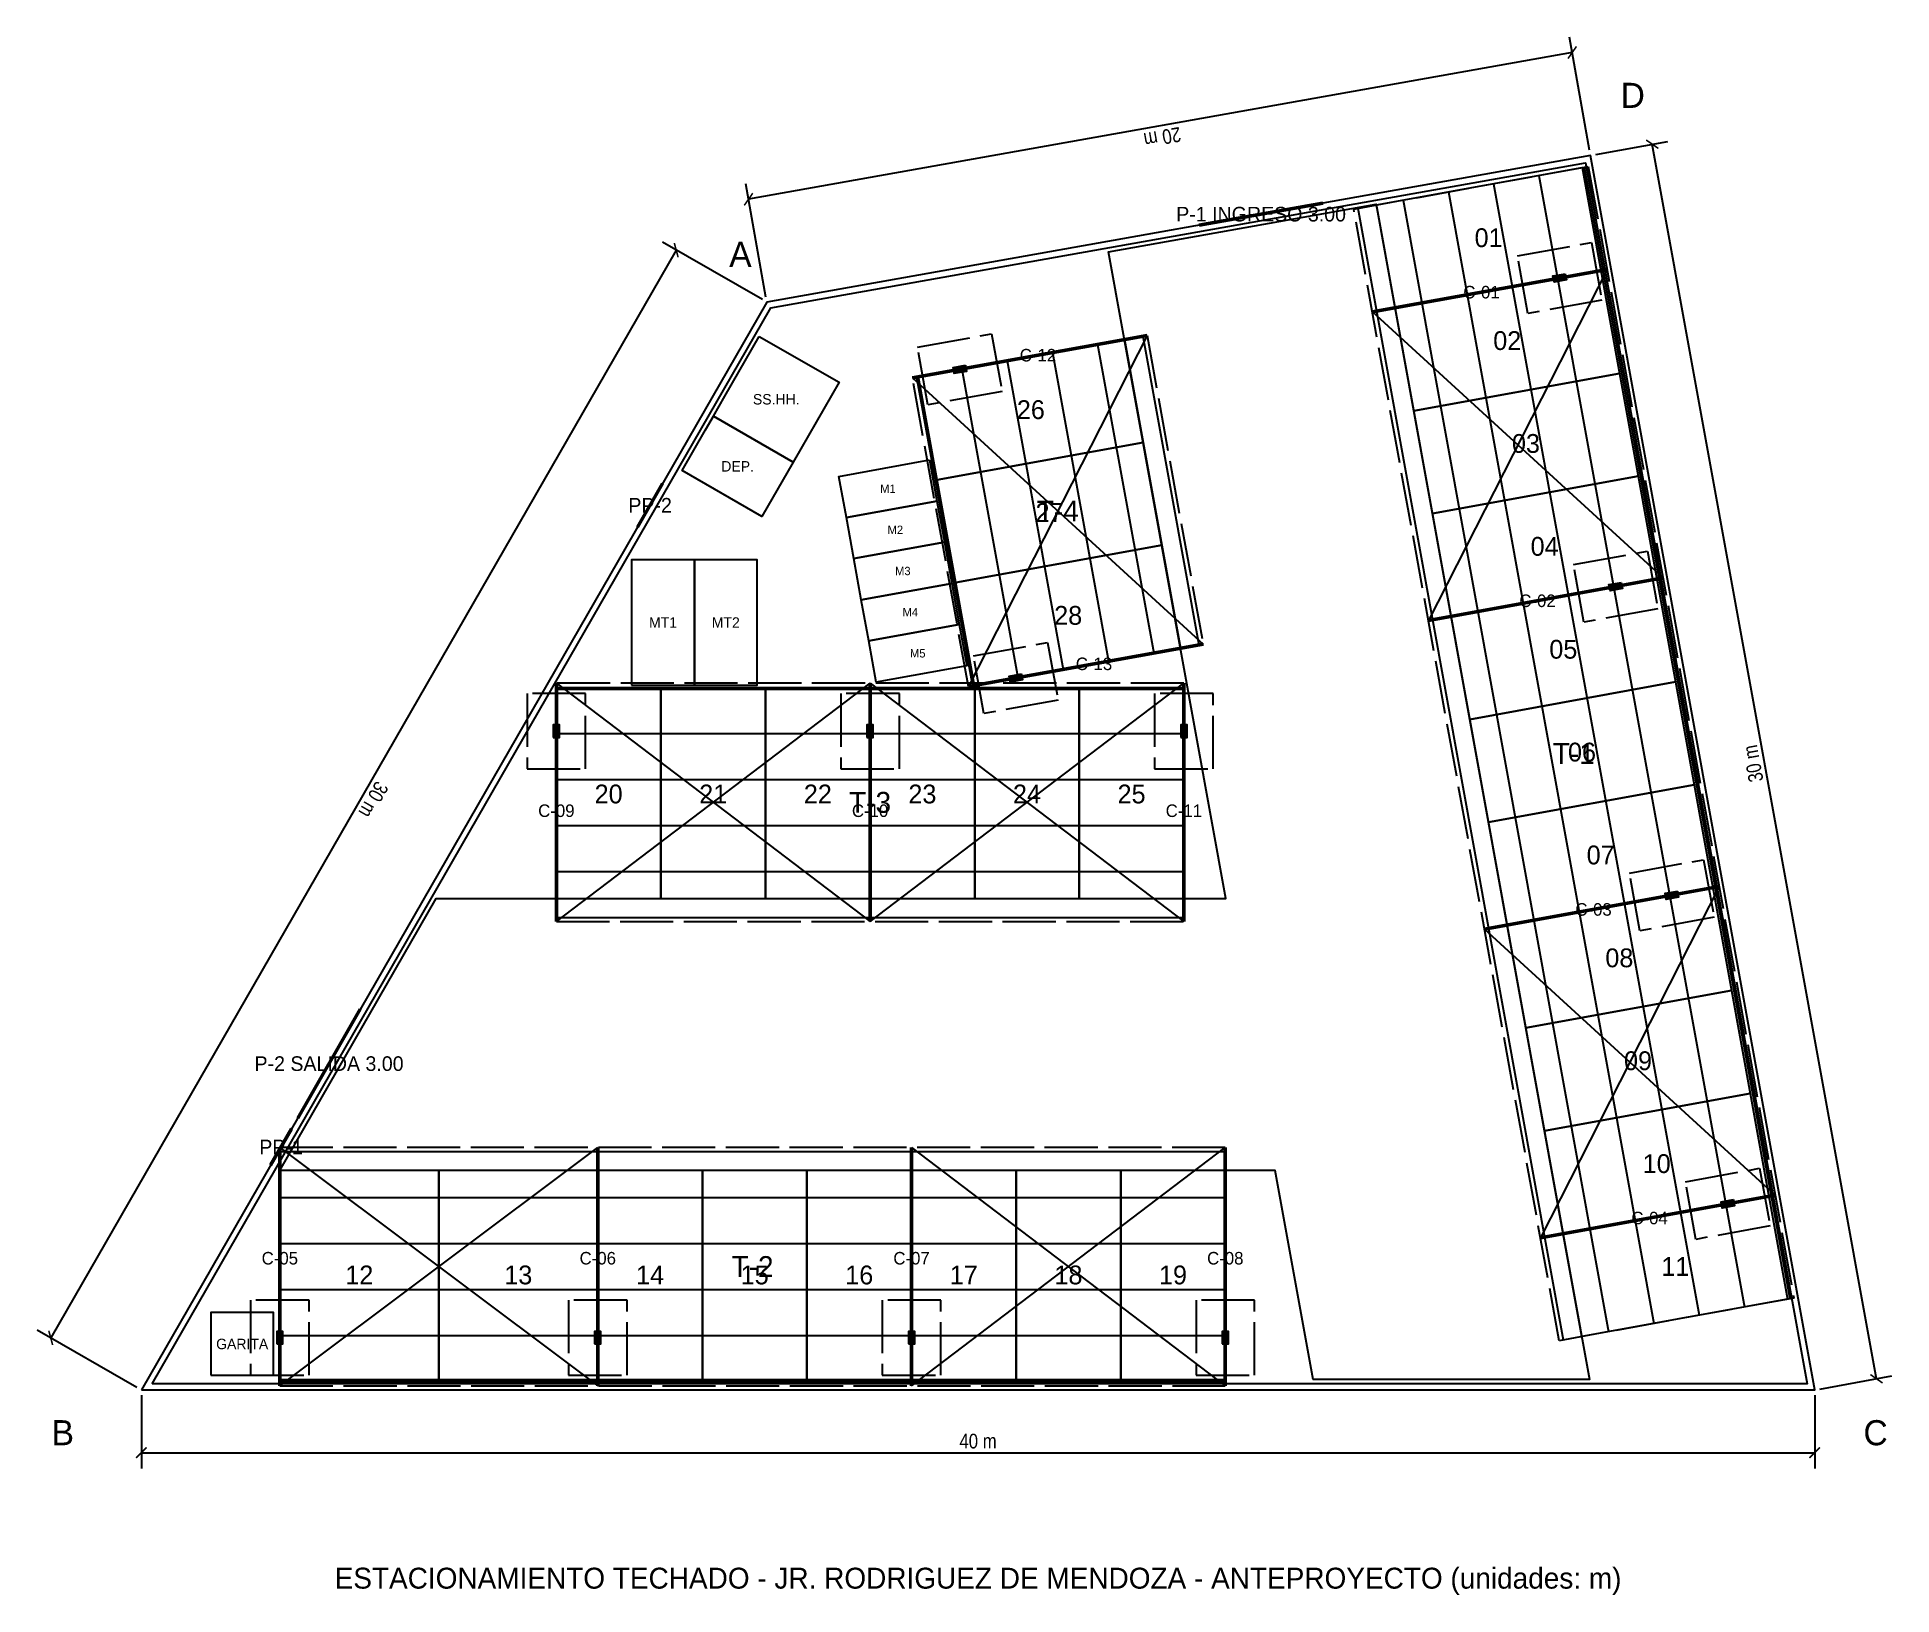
# Model space of a CAD drawing. Header units: metres. Extents: x -2.5 to 41.8, y -4.9 to 32.3.
import ezdxf
from ezdxf.enums import TextEntityAlignment as Align

# ---------------------------------------------------------------- set-up
doc = ezdxf.new("R2010")
doc.units = ezdxf.units.M
doc.linetypes.add('DASHED', pattern=[1.524, 1.27, -0.254])
for name, color, linetype in [('A-CERCO', 8, 'CONTINUOUS'), ('A-CIRCULACION', 4, 'CONTINUOUS'), ('A-COTAS', 1, 'CONTINUOUS'), ('A-LIMITE', 7, 'CONTINUOUS'), ('A-MOTOS', 30, 'CONTINUOUS'), ('A-NUMERACION', 2, 'CONTINUOUS'), ('A-PLAZAS', 7, 'CONTINUOUS'), ('A-PLAZAS-ACC', 5, 'CONTINUOUS'), ('A-PORTONES', 3, 'CONTINUOUS'), ('A-SERVICIOS', 6, 'CONTINUOUS'), ('A-TEXTOS', 7, 'CONTINUOUS'), ('S-ARRIOSTRES', 1, 'CONTINUOUS'), ('S-COLUMNAS', 1, 'CONTINUOUS'), ('S-CORREAS', 4, 'CONTINUOUS'), ('S-TECHOS', 5, 'DASHED'), ('S-VIGAS', 6, 'CONTINUOUS'), ('S-ZAPATAS', 8, 'DASHED')]:
    doc.layers.add(name, color=color, linetype=linetype)
doc.styles.add('OpenSansCondensed-Light', font='OpenSansCondensed-Light.ttf')
doc.dimstyles.new('EZDXF', dxfattribs={"dimtxt": 0.25, "dimasz": 0.175, "dimexe": 0.375, "dimexo": 0.125, "dimgap": 0.1, "dimtad": 1, "dimlfac": 100, "dimzin": 12, "dimdsep": 46, "dimtxsty": 'OpenSansCondensed-Light', "dimblk": 'ARCHTICK', "dimcen": 2.5, "dimazin": 3, "dimtfac": 0.5, "dimtmove": 2, "dimatfit": 3})

# ---------------------------------------------------------------- blocks, each defined once
blk = doc.blocks.new('_ARCHTICK')
at = {"color": 0, "linetype": 'BYBLOCK', "const_width": 0.15}
blk.add_lwpolyline([(-0.5, -0.5), (0.5, 0.5)], dxfattribs=at)

msp = doc.modelspace()

# ---------------------------------------------------------------- hatches: boundary and pattern name
at = {"layer": 'S-COLUMNAS'}
for points in [[(34.037, 26.689), (34.064, 26.542), (33.769, 26.488), (33.742, 26.636), (34.037, 26.689)], [(19.697, 24.503), (19.724, 24.355), (19.429, 24.302), (19.402, 24.449), (19.697, 24.503)], [(35.377, 19.31), (35.404, 19.162), (35.108, 19.109), (35.082, 19.256), (35.377, 19.31)], [(21.037, 17.123), (21.064, 16.976), (20.768, 16.922), (20.742, 17.07), (21.037, 17.123)], [(9.845, 15.6), (9.995, 15.6), (9.995, 15.9), (9.845, 15.9), (9.845, 15.6)], [(17.345, 15.6), (17.495, 15.6), (17.495, 15.9), (17.345, 15.9), (17.345, 15.6)], [(24.845, 15.6), (24.995, 15.6), (24.995, 15.9), (24.845, 15.9), (24.845, 15.6)], [(36.716, 11.93), (36.743, 11.783), (36.448, 11.729), (36.421, 11.877), (36.716, 11.93)], [(38.056, 4.551), (38.083, 4.403), (37.788, 4.35), (37.761, 4.497), (38.056, 4.551)], [(3.235, 1.1), (3.385, 1.1), (3.385, 1.4), (3.235, 1.4), (3.235, 1.1)], [(10.835, 1.1), (10.985, 1.1), (10.985, 1.4), (10.835, 1.4), (10.835, 1.1)], [(18.335, 1.1), (18.485, 1.1), (18.485, 1.4), (18.335, 1.4), (18.335, 1.1)], [(25.835, 1.1), (25.985, 1.1), (25.985, 1.4), (25.835, 1.4), (25.835, 1.1)]]:
    msp.add_hatch(color=1, dxfattribs=at).paths.add_polyline_path(points)

# ---------------------------------------------------------------- linework, layer by layer
at = {"layer": 'A-CERCO'}
msp.add_lwpolyline([(0.259, 0.15), (15.047, 25.873), (34.521, 29.344), (39.82, 0.15), (0.259, 0.15)], close=True, dxfattribs=at)
at = {"layer": 'A-CIRCULACION'}
msp.add_lwpolyline([(3.307, 5.25), (7.043, 11.75), (25.925, 11.75), (23.119, 27.21), (29.518, 28.35), (34.619, 0.25), (28.013, 0.25), (27.105, 5.25), (3.307, 5.25)], close=True, dxfattribs=at)
at = {"layer": 'A-LIMITE'}
msp.add_lwpolyline([(0, 0), (40, 0), (34.642, 29.518), (14.952, 26.008), (0, 0)], close=True, dxfattribs=at)
at = {"layer": 'A-MOTOS'}
for points in [[(18.838, 22.238), (19.017, 21.254), (16.852, 20.861), (16.673, 21.845), (18.838, 22.238)], [(19.017, 21.254), (19.195, 20.27), (17.03, 19.877), (16.852, 20.861), (19.017, 21.254)], [(19.195, 20.27), (19.374, 19.286), (17.209, 18.893), (17.03, 19.877), (19.195, 20.27)], [(11.72, 16.85), (13.22, 16.85), (13.22, 19.85), (11.72, 19.85), (11.72, 16.85)], [(13.22, 16.85), (14.72, 16.85), (14.72, 19.85), (13.22, 19.85), (13.22, 16.85)], [(19.374, 19.286), (19.552, 18.302), (17.388, 17.909), (17.209, 18.893), (19.374, 19.286)], [(19.552, 18.302), (19.731, 17.318), (17.566, 16.925), (17.388, 17.909), (19.552, 18.302)]]:
    msp.add_lwpolyline(points, close=True, dxfattribs=at)
at = {"layer": 'A-PLAZAS'}
for points in [[(34.44, 29.227), (34.887, 26.767), (29.967, 25.874), (29.521, 28.334), (34.44, 29.227)], [(34.887, 26.767), (35.334, 24.307), (30.414, 23.414), (29.967, 25.874), (34.887, 26.767)], [(23.499, 25.117), (23.945, 22.657), (19.026, 21.764), (18.579, 24.224), (23.499, 25.117)], [(35.334, 24.307), (35.78, 21.848), (30.86, 20.955), (30.414, 23.414), (35.334, 24.307)], [(23.945, 22.657), (24.392, 20.197), (19.472, 19.304), (19.026, 21.764), (23.945, 22.657)], [(35.78, 21.848), (36.227, 19.388), (31.307, 18.495), (30.86, 20.955), (35.78, 21.848)], [(24.392, 20.197), (24.838, 17.737), (19.919, 16.844), (19.472, 19.304), (24.392, 20.197)], [(36.227, 19.388), (36.673, 16.928), (31.753, 16.035), (31.307, 18.495), (36.227, 19.388)], [(36.673, 16.928), (37.12, 14.468), (32.2, 13.575), (31.753, 16.035), (36.673, 16.928)], [(9.92, 11.75), (12.42, 11.75), (12.42, 16.75), (9.92, 16.75), (9.92, 11.75)], [(12.42, 11.75), (14.92, 11.75), (14.92, 16.75), (12.42, 16.75), (12.42, 11.75)], [(14.92, 11.75), (17.42, 11.75), (17.42, 16.75), (14.92, 16.75), (14.92, 11.75)], [(17.42, 11.75), (19.92, 11.75), (19.92, 16.75), (17.42, 16.75), (17.42, 11.75)], [(19.92, 11.75), (22.42, 11.75), (22.42, 16.75), (19.92, 16.75), (19.92, 11.75)], [(22.42, 11.75), (24.92, 11.75), (24.92, 16.75), (22.42, 16.75), (22.42, 11.75)], [(37.12, 14.468), (37.566, 12.008), (32.646, 11.115), (32.2, 13.575), (37.12, 14.468)], [(37.566, 12.008), (38.013, 9.549), (33.093, 8.656), (32.646, 11.115), (37.566, 12.008)], [(38.013, 9.549), (38.459, 7.089), (33.54, 6.196), (33.093, 8.656), (38.013, 9.549)], [(38.459, 7.089), (38.906, 4.629), (33.986, 3.736), (33.54, 6.196), (38.459, 7.089)], [(10.91, 0.25), (13.41, 0.25), (13.41, 5.25), (10.91, 5.25), (10.91, 0.25)], [(13.41, 0.25), (15.91, 0.25), (15.91, 5.25), (13.41, 5.25), (13.41, 0.25)], [(15.91, 0.25), (18.41, 0.25), (18.41, 5.25), (15.91, 5.25), (15.91, 0.25)], [(18.41, 0.25), (20.91, 0.25), (20.91, 5.25), (18.41, 5.25), (18.41, 0.25)], [(20.91, 0.25), (23.41, 0.25), (23.41, 5.25), (20.91, 5.25), (20.91, 0.25)], [(23.41, 0.25), (25.91, 0.25), (25.91, 5.25), (23.41, 5.25), (23.41, 0.25)], [(38.906, 4.629), (39.352, 2.169), (34.433, 1.276), (33.986, 3.736), (38.906, 4.629)]]:
    msp.add_lwpolyline(points, close=True, dxfattribs=at)
at = {"layer": 'A-PLAZAS-ACC'}
for points in [[(3.31, 0.25), (7.11, 0.25), (7.11, 5.25), (3.31, 5.25), (3.31, 0.25)], [(7.11, 0.25), (10.91, 0.25), (10.91, 5.25), (7.11, 5.25), (7.11, 0.25)]]:
    msp.add_lwpolyline(points, close=True, dxfattribs=at)
at = {"layer": 'A-PORTONES', "lineweight": 50}
for p, q in [((28.243, 28.377), (25.289, 27.851)), ((12.46, 21.674), (11.862, 20.633)), ((3.738, 6.502), (5.233, 9.103)), ((3.09, 5.375), (3.589, 6.242))]:
    msp.add_line(p, q, dxfattribs=at)
at = {"layer": 'A-SERVICIOS'}
for points in [[(14.77, 25.19), (16.677, 24.094), (15.581, 22.186), (13.674, 23.283), (13.95, 23.763), (14.77, 25.19)], [(13.674, 23.283), (15.581, 22.186), (14.833, 20.886), (12.926, 21.983), (13.487, 22.958), (13.674, 23.283)], [(1.66, 0.35), (3.16, 0.35), (3.16, 1.85), (1.66, 1.85), (1.66, 0.35)]]:
    msp.add_lwpolyline(points, close=True, dxfattribs=at)
at = {"layer": 'S-ARRIOSTRES'}
for p, q in [((35.035, 26.794), (30.766, 18.397)), ((29.426, 25.776), (36.374, 19.415)), ((24.04, 25.215), (19.771, 16.817)), ((18.431, 24.197), (25.379, 17.835)), ((9.92, 16.9), (17.42, 11.2)), ((9.92, 11.2), (17.42, 16.9)), ((17.42, 16.9), (24.92, 11.2)), ((17.42, 11.2), (24.92, 16.9)), ((37.714, 12.035), (33.445, 3.638)), ((32.105, 11.017), (39.053, 4.656)), ((3.31, 0.1), (10.91, 5.8)), ((3.31, 5.8), (10.91, 0.1)), ((18.41, 0.1), (25.91, 5.8)), ((18.41, 5.8), (25.91, 0.1))]:
    msp.add_line(p, q, dxfattribs=at)
at = {"layer": 'S-COLUMNAS'}
for points in [[(34.037, 26.689), (34.064, 26.542), (33.769, 26.488), (33.742, 26.636), (34.037, 26.689)], [(19.697, 24.503), (19.724, 24.355), (19.429, 24.302), (19.402, 24.449), (19.697, 24.503)], [(35.377, 19.31), (35.404, 19.162), (35.108, 19.109), (35.082, 19.256), (35.377, 19.31)], [(21.037, 17.123), (21.064, 16.976), (20.768, 16.922), (20.742, 17.07), (21.037, 17.123)], [(9.845, 15.6), (9.995, 15.6), (9.995, 15.9), (9.845, 15.9), (9.845, 15.6)], [(17.345, 15.6), (17.495, 15.6), (17.495, 15.9), (17.345, 15.9), (17.345, 15.6)], [(24.845, 15.6), (24.995, 15.6), (24.995, 15.9), (24.845, 15.9), (24.845, 15.6)], [(36.716, 11.93), (36.743, 11.783), (36.448, 11.729), (36.421, 11.877), (36.716, 11.93)], [(38.056, 4.551), (38.083, 4.403), (37.788, 4.35), (37.761, 4.497), (38.056, 4.551)], [(3.235, 1.1), (3.385, 1.1), (3.385, 1.4), (3.235, 1.4), (3.235, 1.1)], [(10.835, 1.1), (10.985, 1.1), (10.985, 1.4), (10.835, 1.4), (10.835, 1.1)], [(18.335, 1.1), (18.485, 1.1), (18.485, 1.4), (18.335, 1.4), (18.335, 1.1)], [(25.835, 1.1), (25.985, 1.1), (25.985, 1.4), (25.835, 1.4), (25.835, 1.1)]]:
    msp.add_lwpolyline(points, close=True, dxfattribs=at)
at = {"layer": 'S-CORREAS'}
for p, q in [((32.325, 28.843), (37.237, 1.785)), ((33.407, 29.039), (38.319, 1.982)), ((34.49, 29.236), (39.401, 2.178)), ((30.16, 28.45), (35.072, 1.392)), ((31.243, 28.647), (36.154, 1.589)), ((29.078, 28.254), (33.99, 1.196)), ((22.859, 25.001), (24.199, 17.621)), ((23.941, 25.197), (25.281, 17.818)), ((19.612, 24.411), (20.952, 17.032)), ((20.695, 24.608), (22.034, 17.228)), ((21.777, 24.804), (23.116, 17.425)), ((18.53, 24.215), (19.869, 16.835)), ((9.92, 16.8), (24.92, 16.8)), ((9.92, 15.7), (24.92, 15.7)), ((9.92, 14.6), (24.92, 14.6)), ((9.92, 13.5), (24.92, 13.5)), ((9.92, 12.4), (24.92, 12.4)), ((9.92, 11.3), (24.92, 11.3)), ((3.31, 5.7), (25.91, 5.7)), ((3.31, 4.6), (25.91, 4.6)), ((3.31, 3.5), (25.91, 3.5)), ((3.31, 2.4), (25.91, 2.4)), ((3.31, 1.3), (25.91, 1.3)), ((3.31, 0.2), (25.91, 0.2))]:
    msp.add_line(p, q, dxfattribs=at)
at = {"layer": 'S-TECHOS'}
for points in [[(34.588, 29.254), (39.5, 2.196), (33.891, 1.178), (28.98, 28.236), (34.588, 29.254)], [(24.04, 25.215), (25.379, 17.835), (19.771, 16.817), (18.431, 24.197), (24.04, 25.215)], [(9.92, 11.2), (24.92, 11.2), (24.92, 16.9), (9.92, 16.9), (9.92, 11.2)], [(3.31, 0.1), (25.91, 0.1), (25.91, 5.8), (3.31, 5.8), (3.31, 0.1)]]:
    msp.add_lwpolyline(points, close=True, dxfattribs=at)
at = {"layer": 'S-VIGAS', "lineweight": 50}
for p, q in [((35.035, 26.794), (29.426, 25.776)), ((18.431, 24.197), (24.04, 25.215)), ((36.374, 19.415), (30.766, 18.397)), ((19.771, 16.817), (25.379, 17.835)), ((9.92, 16.9), (9.92, 11.2)), ((17.42, 16.9), (17.42, 11.2)), ((24.92, 16.9), (24.92, 11.2)), ((37.714, 12.035), (32.105, 11.017)), ((3.31, 0.1), (3.31, 5.8)), ((10.91, 0.1), (10.91, 5.8)), ((18.41, 0.1), (18.41, 5.8)), ((25.91, 0.1), (25.91, 5.8)), ((39.053, 4.656), (33.445, 3.638))]:
    msp.add_line(p, q, dxfattribs=at)
at = {"layer": 'S-ZAPATAS'}
for points in [[(34.664, 27.438), (34.914, 26.061), (33.143, 25.739), (32.893, 27.117), (34.664, 27.438)], [(20.324, 25.252), (20.574, 23.874), (18.802, 23.553), (18.552, 24.93), (20.324, 25.252)], [(36.003, 20.059), (36.253, 18.681), (34.482, 18.36), (34.232, 19.737), (36.003, 20.059)], [(21.663, 17.872), (21.913, 16.495), (20.142, 16.173), (19.892, 17.551), (21.663, 17.872)], [(9.22, 14.85), (10.62, 14.85), (10.62, 16.65), (9.22, 16.65), (9.22, 14.85)], [(16.72, 14.85), (18.12, 14.85), (18.12, 16.65), (16.72, 16.65), (16.72, 14.85)], [(24.22, 14.85), (25.62, 14.85), (25.62, 16.65), (24.22, 16.65), (24.22, 14.85)], [(37.343, 12.679), (37.593, 11.302), (35.822, 10.98), (35.572, 12.358), (37.343, 12.679)], [(38.682, 5.3), (38.932, 3.922), (37.161, 3.601), (36.911, 4.978), (38.682, 5.3)], [(2.61, 0.35), (4.01, 0.35), (4.01, 2.15), (2.61, 2.15), (2.61, 0.35)], [(10.21, 0.35), (11.61, 0.35), (11.61, 2.15), (10.21, 2.15), (10.21, 0.35)], [(17.71, 0.35), (19.11, 0.35), (19.11, 2.15), (17.71, 2.15), (17.71, 0.35)], [(25.21, 0.35), (26.61, 0.35), (26.61, 2.15), (25.21, 2.15), (25.21, 0.35)]]:
    msp.add_lwpolyline(points, close=True, dxfattribs=at)

# ---------------------------------------------------------------- texts
at = {"layer": 'A-MOTOS'}
for s, height, p in [('M1', 0.2, (17.845, 21.549)), ('M2', 0.2, (18.023, 20.566)), ('M3', 0.2, (18.202, 19.582)), ('M4', 0.2, (18.381, 18.598)), ('MT1', 0.25, (12.47, 18.35)), ('MT2', 0.25, (13.97, 18.35)), ('M5', 0.2, (18.559, 17.614))]:
    msp.add_text(s, height=height, dxfattribs=at).set_placement(p, align=Align.MIDDLE_CENTER)
at = {"layer": 'A-NUMERACION'}
for s, p in [('01', (32.204, 27.551)), ('02', (32.65, 25.091)), ('26', (21.262, 23.44)), ('03', (33.097, 22.631)), ('27', (21.709, 20.98)), ('04', (33.543, 20.171)), ('28', (22.155, 18.521)), ('05', (33.99, 17.711)), ('06', (34.437, 15.252)), ('20', (11.17, 14.25)), ('21', (13.67, 14.25)), ('22', (16.17, 14.25)), ('23', (18.67, 14.25)), ('24', (21.17, 14.25)), ('25', (23.67, 14.25)), ('07', (34.883, 12.792)), ('08', (35.33, 10.332)), ('09', (35.776, 7.872)), ('10', (36.223, 5.412)), ('11', (36.669, 2.953)), ('12', (5.21, 2.75)), ('13', (9.01, 2.75)), ('14', (12.16, 2.75)), ('15', (14.66, 2.75)), ('16', (17.16, 2.75)), ('17', (19.66, 2.75)), ('18', (22.16, 2.75)), ('19', (24.66, 2.75))]:
    msp.add_text(s, height=0.45, dxfattribs=at).set_placement(p, align=Align.MIDDLE_CENTER)
at = {"layer": 'A-PORTONES'}
for s, p in [('P-1 INGRESO 3.00', (26.766, 28.114)), ('PP-2', (12.161, 21.153)), ('P-2 SALIDA 3.00', (4.486, 7.803)), ('PP-1', (3.339, 5.809))]:
    msp.add_text(s, height=0.35, dxfattribs=at).set_placement(p, align=Align.MIDDLE_CENTER)
at = {"layer": 'A-SERVICIOS'}
for s, p in [('SS.HH.', (15.176, 23.688)), ('DEP.', (14.253, 22.084)), ('GARITA', (2.41, 1.1))]:
    msp.add_text(s, height=0.25, dxfattribs=at).set_placement(p, align=Align.MIDDLE_CENTER)
at = {"layer": 'A-TEXTOS'}
for s, height, p in [('D', 0.6, (35.65, 30.955)), ('A', 0.6, (14.32, 27.153)), ('B', 0.6, (-1.878, -1.022)), ('C', 0.6, (41.455, -1.022)), ('ESTACIONAMIENTO TECHADO - JR. RODRIGUEZ DE MENDOZA - ANTEPROYECTO (unidades: m)', 0.5, (20, -4.5))]:
    msp.add_text(s, height=height, dxfattribs=at).set_placement(p, align=Align.MIDDLE_CENTER)
at = {"layer": 'S-COLUMNAS'}
for s, p in [('C-01', (32.034, 26.249)), ('C-12', (21.432, 24.742)), ('C-02', (33.373, 18.87)), ('C-13', (22.772, 17.362)), ('C-09', (9.92, 13.85)), ('C-10', (17.42, 13.85)), ('C-11', (24.92, 13.85)), ('C-03', (34.713, 11.49)), ('C-04', (36.052, 4.111)), ('C-05', (3.31, 3.15)), ('C-06', (10.91, 3.15)), ('C-07', (18.41, 3.15)), ('C-08', (25.91, 3.15))]:
    msp.add_text(s, height=0.3, dxfattribs=at).set_placement(p, align=Align.MIDDLE_CENTER)
at = {"layer": 'S-TECHOS'}
for s, p in [('T-4', (21.905, 21.016)), ('T-1', (34.24, 15.216)), ('T-3', (17.42, 14.05)), ('T-2', (14.61, 2.95))]:
    msp.add_text(s, height=0.5, dxfattribs=at).set_placement(p, align=Align.MIDDLE_CENTER)

# ---------------------------------------------------------------- dimensions: what is measured, and where the dimension line sits
at = {"layer": 'A-COTAS'}
for base, p1, p2, angle in [((34.203, 31.979), (34.642, 29.518), (14.952, 26.008), 190.1056), ((41.476, 0.268), (40, 0), (34.642, 29.518), 100.2886), ((12.785, 27.254), (14.952, 26.008), (0, 0), 240.1056), ((0, -1.5), (0, 0), (40, 0), 0)]:
    msp.add_linear_dim(base=base, p1=p1, p2=p2, angle=angle, dimstyle='EZDXF', override={"dimtxt": 0.35, "dimasz": 0.25, "dimdec": 2, "dimlfac": 1, "dimpost": '<> m'}, dxfattribs=at).render()

doc.saveas('drawing.dxf')
